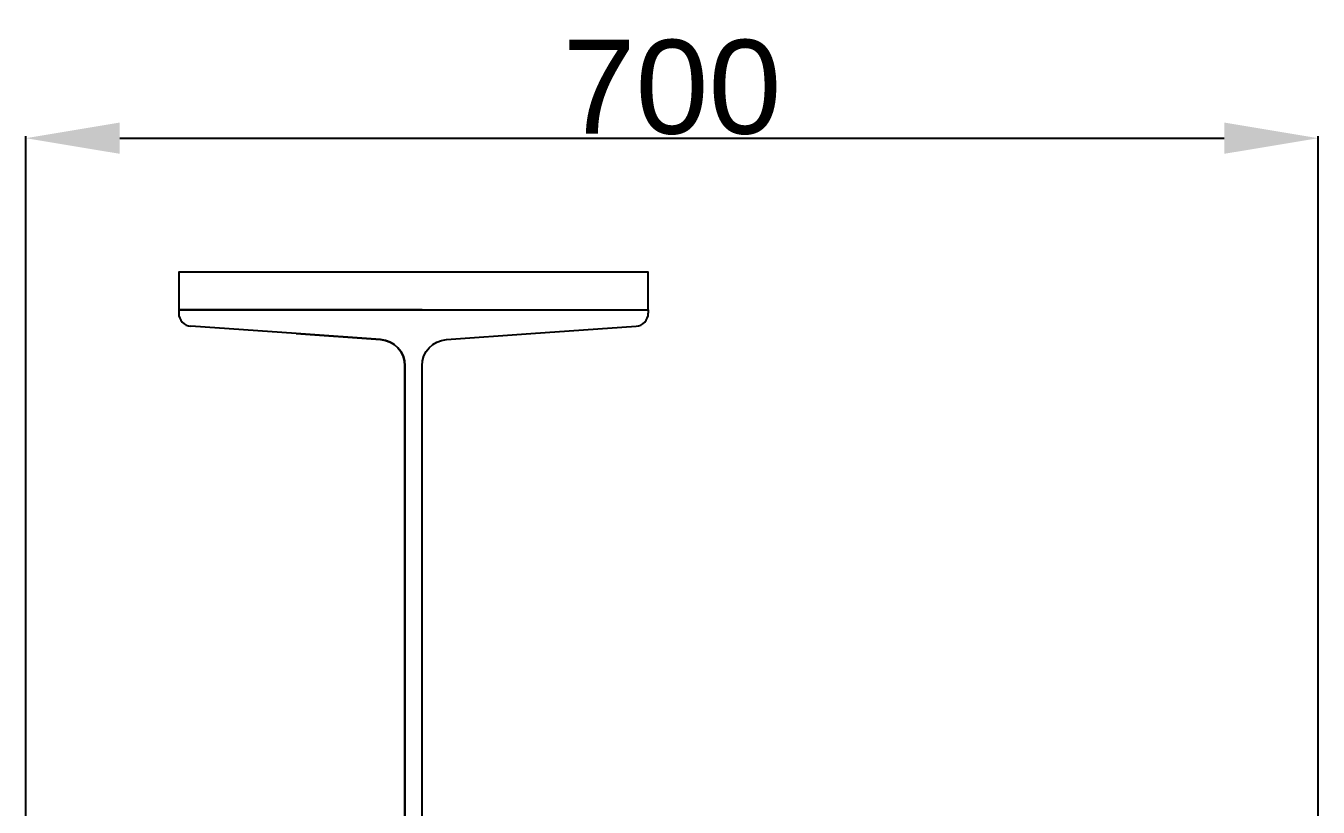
# Model space of a CAD drawing. Header units: millimetres. Extents: x -15074 to 21675, y -7568 to 6574.
# Drawn here: x 12678 to 13366, y -326 to 90 of the extents above; entities that cross this region are included whole.
import ezdxf

# ---------------------------------------------------------------- set-up
doc = ezdxf.new("R2010")
doc.units = ezdxf.units.MM
doc.layers.add('AM_5', color=250, linetype='Continuous', lineweight=25)
doc.styles.get("Standard").update_dxf_attribs({"font": 'arial.ttf'})
doc.dimstyles.new('AM_ISO$0', dxfattribs={"dimtxt": 3.5, "dimasz": 3.5, "dimexe": 1, "dimexo": 1, "dimgap": 1.5, "dimtad": 1, "dimdsep": 46, "dimtxsty": 'Standard', "dimcen": 0, "dimclrd": 256, "dimclre": 256, "dimclrt": 250, "dimadec": 0, "dimazin": 2, "dimtp": 0.1, "dimtm": 0.1, "dimtfac": 0.71, "dimtdec": 3, "dimtmove": 0, "dimatfit": 3, "dimfxl": 1, "dimlwd": -1, "dimlwe": -1, "dimarcsym": 1})

# ---------------------------------------------------------------- blocks, each defined once
blk = doc.blocks.new('*D290')
at = {"layer": 'AM_5', "linetype": 'ByBlock', "transparency": 16777216}
for p, q in [((12677.52, -390.08), (12677.52, 31.36)), ((12727.52, 30.36), (13315.59, 30.36)), ((13365.59, -390.08), (13365.59, 31.36))]:
    blk.add_line(p, q, dxfattribs=at)
at = {"layer": 'AM_5', "transparency": 16777216}
for points in [[(12727.52, 38.69), (12727.52, 22.03), (12677.52, 30.36)], [(13315.59, 38.69), (13315.59, 22.03), (13365.59, 30.36)]]:
    blk.add_solid(points, dxfattribs=at)
at = {"layer": 'Defpoints', "color": 0, "transparency": 16777216}
for p in [(13365.59, 30.36), (12677.52, -391.08), (13365.59, -391.08)]:
    blk.add_point(p, dxfattribs=at)
at = {"layer": 'AM_5', "color": 250, "transparency": 16777216, "insert": (13021.56, 57.39), "char_height": 50, "attachment_point": 5}
blk.add_mtext('700', dxfattribs=at)

msp = doc.modelspace()

# ---------------------------------------------------------------- linework, layer by layer
for p, q in [((12883.923, -61.049), (12758.923, -61.049)), ((12883.923, -61.049), (12758.923, -61.049)), ((12758.923, -61.049), (12758.923, -62.853)), ((12883.923, -61.049), (12758.923, -61.049)), ((12883.923, -61.049), (12758.923, -61.049)), ((12758.923, -61.049), (12758.923, -62.853)), ((12883.923, -61.049), (13008.923, -61.049)), ((12883.923, -61.049), (13008.923, -61.049)), ((12883.923, -61.049), (13008.923, -61.049)), ((12883.923, -61.049), (13008.923, -61.049)), ((13008.923, -61.049), (13008.923, -62.853)), ((13008.923, -61.049), (13008.923, -62.853)), ((12821.423, -73.749), (12765.435, -69.836)), ((12821.423, -73.749), (12765.435, -69.836)), ((12946.423, -73.749), (13002.411, -69.836)), ((12946.423, -73.749), (13002.411, -69.836))]:
    msp.add_line(p, q)
msp.add_lwpolyline([(12758.923, -61.049), (13008.923, -61.049), (13008.923, -41.049), (12758.923, -41.049)], close=True)
msp.add_lwpolyline([(12758.923, -61.049), (13008.923, -61.049), (13008.923, -41.049), (12758.923, -41.049)], close=True)
msp.add_lwpolyline([(12888.473, -61.049), (12879.373, -61.049)])
msp.add_lwpolyline([(12888.473, -61.049), (12879.373, -61.049)])
for points in [[(12821.423, -73.749), (12866.35, -76.89, -0.3939182), (12879.373, -90.856), (12879.373, -431.243, -0.3939182), (12866.35, -445.209), (12839.34, -447.097)], [(12839.34, -447.097), (12866.35, -445.209, 0.3939182), (12879.373, -431.243), (12879.373, -90.856, 0.3939182), (12866.35, -76.89), (12821.423, -73.749)], [(12839.34, -447.097), (12866.35, -445.209, 0.3939182), (12879.373, -431.243), (12879.373, -90.856, 0.3939182), (12866.35, -76.89), (12821.423, -73.749)], [(12821.423, -73.749), (12866.35, -76.89, -0.3939182), (12879.373, -90.856), (12879.373, -431.243, -0.3939182), (12866.35, -445.209), (12821.423, -448.349)], [(12821.423, -448.349), (12866.35, -445.209, 0.3939182), (12879.373, -431.243), (12879.373, -90.856, 0.3939182), (12866.35, -76.89), (12821.423, -73.749)], [(12821.423, -448.349), (12866.35, -445.209, 0.3939182), (12879.373, -431.243), (12879.373, -90.856, 0.3939182), (12866.35, -76.89), (12821.423, -73.749)], [(12946.423, -448.349), (12901.497, -445.209, -0.3939182), (12888.473, -431.243), (12888.473, -90.856, -0.3939182), (12901.497, -76.89), (12946.423, -73.749)], [(12946.423, -448.349), (12901.497, -445.209, -0.3939182), (12888.473, -431.243), (12888.473, -90.856, -0.3939182), (12901.497, -76.89), (12946.423, -73.749)]]:
    msp.add_lwpolyline(points, format="xyb")
for centre, start, end in [((12765.923, -62.853), 180, 266.001529), ((12765.923, -62.853), 180, 266.001529), ((13001.923, -62.853), 273.998471, 0), ((13001.923, -62.853), 273.998471, 0)]:
    msp.add_arc(centre, 7, start, end)

# ---------------------------------------------------------------- dimensions: what is measured, and where the dimension line sits
at = {"layer": 'AM_5'}
dim = msp.add_linear_dim(base=(13365.59, 30.361), p1=(12677.521, -391.083), p2=(13365.59, -391.083), text='700', dimstyle='AM_ISO$0', override={"dimtxt": 50, "dimasz": 50, "dimpost": ''}, dxfattribs=at)
dim.commit()
dim.dimension.update_dxf_attribs({"geometry": '*D290', "text_midpoint": (13021.555, 57.39)})

doc.saveas('drawing.dxf')
